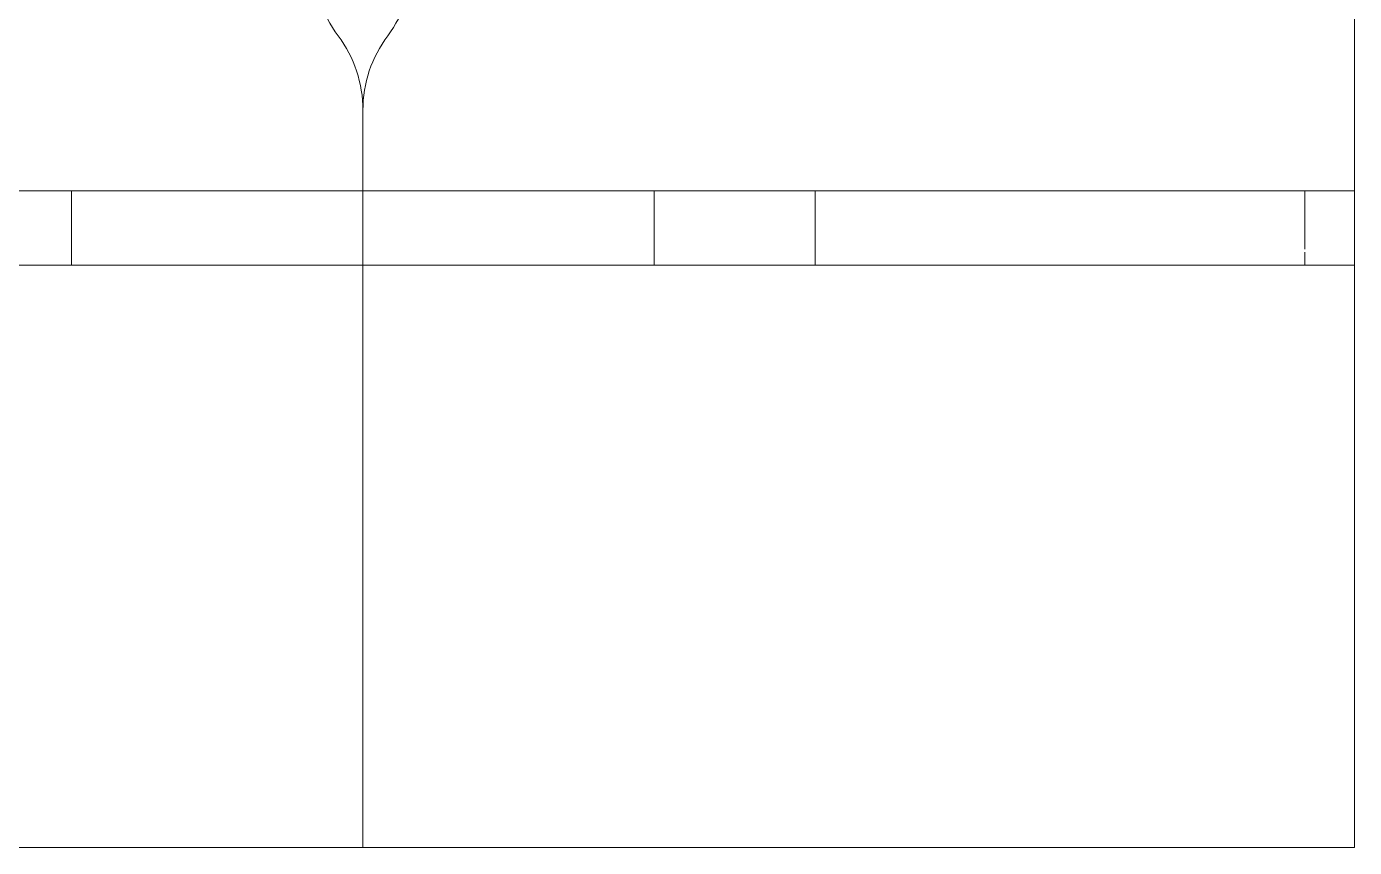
# Model space of a CAD drawing. Header units: millimetres. Extents: x 79795 to 317870, y -36033 to 97293.
# Drawn here: x 192275 to 193346, y 10206 to 10868 of the extents above; entities that cross this region are included whole.
import ezdxf

# ---------------------------------------------------------------- set-up
doc = ezdxf.new("R2010")
doc.units = ezdxf.units.MM
doc.header["$MEASUREMENT"] = 0
doc.layers.add('I-FURN', color=8, linetype='CONTINUOUS', lineweight=9)

msp = doc.modelspace()

# ---------------------------------------------------------------- linework, layer by layer
at = {"layer": 'I-FURN'}
for p, q in [((193346.1, 10676), (193346.1, 12076)), ((193346.1, 12076), (193346.1, 10676)), ((192546.1, 10801), (192546.1, 10676)), ((192546.1, 10676), (192546.1, 10801)), ((192546.1, 10676), (192546.1, 10801)), ((192546.1, 10801), (192546.1, 10676)), ((193306.1, 10736), (191786.1, 10736)), ((192180.7, 10736), (192311.1, 10736)), ((192311.1, 10736), (192781.1, 10736)), ((192311.1, 10736), (192311.1, 10676)), ((192311.1, 10736), (192311.1, 10676)), ((192781.1, 10736), (192911.1, 10736)), ((192781.1, 10736), (192781.1, 10676)), ((192781.1, 10736), (192781.1, 10676)), ((192911.1, 10736), (193346.1, 10736)), ((192911.1, 10736), (192911.1, 10676)), ((192911.1, 10736), (192911.1, 10676)), ((193306.1, 10736), (193306.1, 10688.9)), ((193306.1, 10736), (193306.1, 10688.9)), ((193346.1, 10736), (193306.6, 10736)), ((193346.1, 10676), (193346.1, 10736)), ((193346.1, 10736), (193346.1, 10676)), ((193306.1, 10686.5), (193306.1, 10676)), ((193306.1, 10686.5), (193306.1, 10676)), ((192546.1, 10676), (191746.1, 10676)), ((192546.1, 10676), (192546.1, 10206)), ((193346.1, 10676), (192546.1, 10676)), ((192546.1, 10676), (192546.1, 10206)), ((193346.1, 10676), (193346.1, 10206)), ((192546.1, 10206), (191746.1, 10206)), ((193346.1, 10206), (192546.1, 10206))]:
    msp.add_line(p, q, dxfattribs=at)
for centre, start, end in [((192606.1, 10921), 180, 216.8699), ((192606.1, 10921), 180, 216.8699), ((192486.1, 10921), 323.1301, 0), ((192486.1, 10921), 323.1301, 0), ((192446.1, 10801), 0, 36.8699), ((192446.1, 10801), 0, 36.8699), ((192646.1, 10801), 143.1301, 180), ((192646.1, 10801), 143.1301, 180)]:
    msp.add_arc(centre, 100, start, end, dxfattribs=at)

doc.saveas('drawing.dxf')
